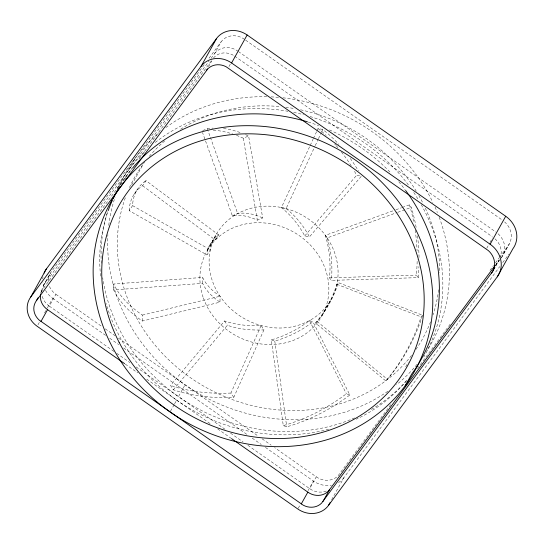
<?xml version="1.0" encoding="UTF-8"?>
<svg xmlns="http://www.w3.org/2000/svg" width="544" height="544" viewBox="0 0 544 544"><rect width="100%" height="100%" fill="white"/><g stroke="black" fill="none" stroke-linecap="round" stroke-linejoin="round"><path stroke-width="0.41" stroke-dasharray="2.72 2.04" d="M113.655 289.911L113.682 283.995L202.66 277.426A120.217 52.081 1.5 0 0 220.028 296.256L220.007 302.178L142.358 321.035L139.563 319.056A205.686 89.114 1.5 0 1 114.743 292.155L113.655 289.911L202.64 283.349A120.217 52.081 1.5 0 0 220.007 302.178M142.358 321.035L142.378 315.112L139.584 313.133A205.686 89.114 1.5 0 1 114.764 286.232L113.682 283.995M202.64 283.349L202.66 277.426M129.18 210.65L129.322 208.454A205.686 76.364 33.9 0 1 140.937 186.884L142.623 185.701L146.023 180.676L218.457 234.784A120.217 44.628 33.9 0 0 210.331 249.88L206.924 254.905L129.18 210.65L132.586 205.618L132.729 203.429M392.761 210.909L325.292 235.375A120.217 107.794 -41.5 0 1 329.494 277.875L331.35 280.398L418.227 277.624L416.357 275.101L416.765 270.171A205.686 184.436 -41.5 0 0 417.173 259.304M418.227 277.624L418.628 272.694A205.686 184.436 -41.5 0 0 418.941 266.485M422.613 315.248L421.097 316.88L419.499 321.688A205.686 197.186 44.9 0 1 389.062 377.074L385.88 380.95L315.561 323.048A120.217 115.246 44.9 0 0 336.858 284.281L338.382 282.649L422.613 315.248L421.015 320.049A205.686 197.186 44.9 0 1 390.578 375.435L385.88 380.95M233.764 397.392L230.942 393.054L261.106 325.55A120.217 75.854 -30.3 0 1 224.556 320.953L170.53 385.451L173.352 389.79L177.018 390.98A205.686 129.785 -30.3 0 0 229.242 397.548L233.764 397.392L263.928 329.882L261.106 325.55M354.498 171.346L356.66 175.229L361.372 176.168L309.454 236.885L304.749 235.94A120.217 84.028 -81.9 0 0 281.37 207.672L309.842 146.18M310.202 145.411L313.045 139.264M313.405 138.496L316.608 131.58M316.962 130.812L318.029 128.506L322.742 129.445L325.808 131.9A205.686 143.766 -81.9 0 1 338.919 144.412M281.37 207.672L286.083 208.61A66.021 59.289 29.1 0 1 322.143 311.216A66.021 59.289 29.1 0 1 212.561 281.418A66.021 59.289 29.1 0 1 286.083 208.61L314.908 146.356M315.268 145.588L318.111 139.441M318.471 138.672L321.314 132.518M321.674 131.75L322.742 129.445M215.716 235.328L206.489 251.899M41.779 290.85A16.891 15.171 29.1 0 1 43.33 285.79L51.061 272.136L205.027 63.634M43.33 285.79L50.653 272.877M41.079 292.101L43.003 288.884L131.913 168.531M40.528 293.318L43.003 288.884M37.978 324.802L39.617 321.858M44.533 313.018L46.995 308.604M47.403 307.863L52.727 298.296A22.576 20.271 29.1 0 1 45.451 290.265M113.9 351.383L49.32 306.136L55.91 294.297L54.04 292.815A16.891 15.171 29.1 0 1 49.218 285.763M128.874 169.742L135.463 157.903M124.909 179.119L127.378 174.678M131.682 184.933L143.154 164.322M211.045 58.385L214.574 53.604L221.163 41.772L222.564 40.134A16.891 15.171 29.1 0 1 242.23 37.944L244.27 39.202M208.529 66.708L211.827 60.792M228.963 66.518L230.608 63.56M215.825 239.516L218.457 234.784L215.057 239.809A120.217 44.628 33.9 0 0 206.924 254.905M224.985 429.25L178.473 396.63L185.062 384.798M170.49 411.237L174.196 404.58M174.61 403.838L176.664 400.139L145.425 378.25M322.252 315.398L331.48 298.833M298.228 508.273L300.274 504.587M308.06 490.6L313.392 481.032A22.576 20.271 29.1 0 0 331.378 485.194M326.318 491.028A16.891 15.171 29.1 0 1 311.719 489.913L309.679 488.655L316.268 476.823L274.618 447.603M331.622 499.725L343.91 477.639L499.725 266.614M405.722 366.812L408.177 362.392M486.751 248.268L489.634 243.093M490.042 242.352L492.517 237.912M495.727 265.717L499.038 259.95M495.747 265.948L499.045 260.025M495.475 265.764L501.514 257.577L509.415 243.671A19.455 17.476 29.1 0 0 504.662 221.945M501.514 257.577L509.415 243.671M134.178 194.12L137.584 189.088M209.862 244.909L213.268 239.884M209.066 58.167L221.163 41.772M44.479 283.968L209.032 61.118M138.972 158.97L211.548 60.622M390.748 404.675L337.974 475.891A16.891 15.171 29.1 0 1 318.308 478.081L316.268 476.823M417.445 368.526L450.684 323.503M489.974 270.3L493.496 265.526M495.509 262.8L499.038 258.026M499.542 257.339L508.103 245.745M495.679 264.69L498.195 261.283M502.751 262.521L508.803 254.327M173.352 389.79L227.378 325.285A120.217 75.854 -30.3 0 0 263.928 329.882M304.749 235.94L356.66 175.229M214.574 53.604L215.982 51.966A16.891 15.171 29.1 0 1 235.647 49.783L237.68 51.034M213.506 58.052L214.404 57.004A15.79 14.178 29.1 0 1 232.778 54.964L234.076 55.767M315.561 323.048L317.07 321.409A120.217 115.246 44.9 0 0 338.375 282.649M349.846 394.992L346.385 393.788L342.36 396.753A205.686 174.549 -66.2 0 1 287.81 424.272L283.281 425.612L271.32 339.844A120.217 102.02 -66.2 0 0 309.502 320.586L312.963 321.796L349.846 394.992L345.821 397.963A205.686 174.549 -66.2 0 1 291.264 425.476L286.742 426.816L283.281 425.612M144.344 181.859L146.023 180.676M202.708 130.587L207.291 128.717L209.862 128.357A205.686 99.001 66 0 1 213.18 128.098M236.463 135.334A205.686 99.001 66 0 1 240.251 136.843L243.277 138.196L248.622 136.007L262.691 217.988L257.346 220.17A120.217 57.861 66 0 0 232.342 215.764L202.511 132.484M232.342 215.757L237.687 213.574A120.217 57.861 66 0 1 262.691 217.981M395.937 209.753L401.492 207.74M402.288 207.454L409.435 204.864L411.298 207.386L412.644 211.976A205.686 184.436 -41.5 0 1 416.289 228.242M325.292 235.375L327.162 237.905L397.011 212.568M397.807 212.282L411.298 207.386M142.378 315.112L220.028 296.256M230.942 393.054L226.42 393.217A205.686 129.785 -30.3 0 1 174.189 386.648L170.53 385.451M329.487 277.875L416.357 275.101M271.32 339.844L274.781 341.047A120.217 102.02 -66.2 0 0 312.963 321.79M336.865 284.281L421.097 316.88M245.596 134.66L248.622 136.007M132.586 205.618L210.324 249.88M245.657 40.174L502.534 220.252M238.381 51.524L495.944 232.091M234.722 56.161L492.232 236.688M55.91 294.297L101.735 326.414M105.21 328.841L114.934 335.655M118.402 338.089L258.645 436.41M262.12 438.845L271.143 445.169M52.727 298.296L105.556 335.328M109.725 338.252L118.762 344.59M123.631 347.997L247.357 434.738M252.219 438.151L261.256 444.482M265.431 447.406L313.392 481.032M116.674 353.328L129.866 362.569M136.116 366.948L178.473 396.63M230.54 433.146L243.039 441.912M247.894 445.318L309.679 488.655M125.297 364.147L137.788 372.898M176.664 400.139L211.371 424.476M217.614 428.862L230.806 438.11M142.623 185.701L215.057 239.809M49.32 306.136L47.45 304.647A16.891 15.171 29.1 0 1 42.051 295.589M318.029 128.506L321.103 130.954A205.686 143.766 -81.9 0 1 326.135 135.361M317.07 321.409L387.396 379.311M224.563 320.946L227.378 325.285M309.502 320.586L346.385 393.788M207.291 128.717L210.134 136.646M210.419 137.442L237.687 213.574M409.435 204.864L410.774 209.454A205.686 184.436 -41.5 0 1 413.875 222.727M243.277 138.196L257.346 220.17M274.781 341.047L286.742 426.816M343.91 477.639A22.576 20.271 29.1 0 1 338.484 482.562M43.982 287.042A22.576 20.271 29.1 0 1 42.867 282.316M42.772 278.922A22.576 20.271 29.1 0 1 42.996 276.91M411.482 355.497A165.043 148.213 29.1 0 1 207.094 388.062A165.043 148.213 29.1 0 1 125.338 197.717M129.458 187.578A165.043 148.213 29.1 0 1 143.072 164.261M143.562 163.581A165.043 148.213 29.1 0 1 144.568 162.241M149.314 156.332A165.043 148.213 29.1 0 1 165.009 140.685M180.635 129.214A165.043 148.213 29.1 0 1 280.711 106.678M285.743 107.25A165.043 148.213 29.1 0 1 294.794 108.65M300.553 109.793A165.043 148.213 29.1 0 1 416.255 191.189M418.819 195.52A165.043 148.213 29.1 0 1 422.389 202.089M425.347 208.155A165.043 148.213 29.1 0 1 439.756 272.898M438.648 289.782A165.043 148.213 29.1 0 1 433.085 314.718M430.556 321.83A165.043 148.213 29.1 0 1 415.942 349.418M416.976 364.439A174.95 157.114 29.1 0 1 396.535 384.724M387.831 391.272A174.95 157.114 29.1 0 1 201.742 395.27A174.95 157.114 29.1 0 1 107.896 234.634M108.739 225.338A174.95 157.114 29.1 0 1 115.056 197.241M119.204 186.306A174.95 157.114 29.1 0 1 159.229 132.763M165.859 127.568A174.95 157.114 29.1 0 1 266.866 96.737M271.102 96.88A174.95 157.114 29.1 0 1 278.718 97.383M282.928 97.798A174.95 157.114 29.1 0 1 432.902 202.49M435.037 207.08A174.95 157.114 29.1 0 1 437.369 212.527M439.205 217.246A174.95 157.114 29.1 0 1 426.829 350.934M48.334 281.717A16.891 15.171 29.1 0 1 49.912 273.952M406.545 380.752A174.95 157.114 29.1 0 1 369.838 410.312M354.613 417.935A174.95 157.114 29.1 0 1 102.694 277.719M101.259 263.282A174.95 157.114 29.1 0 1 107.692 211.466M117.307 188.238A174.95 157.114 29.1 0 1 145.642 150.804M155.271 142.46A174.95 157.114 29.1 0 1 287.926 111.282M293.692 112.384A174.95 157.114 29.1 0 1 303.552 114.702M310.08 116.545A174.95 157.114 29.1 0 1 408.864 185.586M413.773 192.522A174.95 157.114 29.1 0 1 417.887 198.927M421.287 204.714A174.95 157.114 29.1 0 1 423.742 357.014M498.08 233.777A19.455 17.476 29.1 0 1 502.826 255.503M406.586 380.555A173.849 156.121 29.1 0 1 356.32 419.213M328.685 429.264A173.849 156.121 29.1 0 1 106.026 303.368M100.613 276.08A173.849 156.121 29.1 0 1 107.909 211.412M120.727 184.532A173.849 156.121 29.1 0 1 131.981 168.783M308.244 122.067A173.849 156.121 29.1 0 1 318.58 125.555M329.419 129.948A173.849 156.121 29.1 0 1 391.034 173.142M398.8 181.818A173.849 156.121 29.1 0 1 405.096 189.747M494.979 238.796A18.353 16.483 29.1 0 1 500.555 256.632M41.154 292.318A15.79 14.178 29.1 0 1 41.902 290.618M286.076 208.617A120.217 84.028 -81.9 0 1 309.461 236.878M327.162 237.905A120.217 107.794 -41.5 0 1 331.357 280.398M223.516 128.52A205.686 99.001 66 0 1 241.053 132.872M213.282 130.288A205.686 99.001 66 0 1 232.71 134.021M350.309 158.467A205.686 143.766 -81.9 0 1 358.408 170.911M334.703 144.017A205.686 143.766 -81.9 0 1 335.696 145.119M336.192 145.676A205.686 143.766 -81.9 0 1 338.62 148.512M341.469 152.028A205.686 143.766 -81.9 0 1 351.648 166.586M417.452 235.77A205.686 184.436 -41.5 0 1 419.036 257.965M415.16 230.221A205.686 184.436 -41.5 0 1 417.058 250.811M132.729 203.429A205.686 76.364 33.9 0 1 144.344 181.859M203.34 297.983A66.021 59.289 29.1 0 0 312.922 327.78A66.021 59.289 29.1 0 0 276.862 225.182A66.021 59.289 29.1 0 0 203.34 297.983"/><path stroke-width="0.82" d="M30.756 296.997L46.328 269.022L216.628 38.386A22.576 20.271 29.1 0 1 247.146 34.993L505.709 216.26A25.14 22.576 29.1 0 1 512.836 248.86L497.27 276.835L328.345 505.614A22.576 20.271 29.1 0 1 297.82 509.007L37.155 326.271A22.576 20.271 29.1 0 1 30.756 296.997L201.056 66.361L216.628 38.386M36.414 300.716L207.815 68.843A15.79 14.178 29.1 0 1 226.195 66.796L488.39 250.634A18.353 16.483 29.1 0 1 492.871 271.123L321.579 503.139A15.79 14.178 29.1 0 1 303.205 505.179L39.168 320.083A15.79 14.178 29.1 0 1 35.319 302.457L38.06 297.758M40.956 321.497L47.546 309.665L45.757 308.244A15.79 14.178 29.1 0 1 40.65 294.114M206.475 70.407L207.298 68.925M201.056 66.361A22.576 20.271 29.1 0 1 231.574 62.968L247.146 34.993M301.254 503.975L307.843 492.143L231.499 438.593M322.918 501.568L329.508 489.736L494.673 266.057M328.345 505.614L329.984 502.67M405.137 385.846A173.849 156.121 29.1 0 0 272.32 127.405A173.849 156.121 29.1 0 0 111.438 345.284A173.849 156.121 29.1 0 0 405.137 385.846L411.72 374.014A173.849 156.121 29.1 0 0 405.6 190.427M497.27 276.835A25.14 22.576 29.1 0 0 490.137 244.236L505.709 216.26M491.613 273.115L494.904 267.199M329.508 489.736L328.168 491.3A15.79 14.178 29.1 0 1 309.788 493.347L307.843 492.143M231.574 62.968L490.137 244.236M47.546 309.665L124.603 363.657M44.071 273.068A22.576 20.271 29.1 0 1 46.328 269.022M108.181 210.63A173.849 156.121 29.1 0 1 112.322 200.396M113.03 198.846A173.849 156.121 29.1 0 1 119.408 186.728M132.512 168.137A173.849 156.121 29.1 0 1 307.442 121.822M119.109 342.292A165.043 148.213 29.1 0 0 397.936 380.8A165.043 148.213 29.1 0 0 271.844 135.449A165.043 148.213 29.1 0 0 119.109 342.292"/></g></svg>
